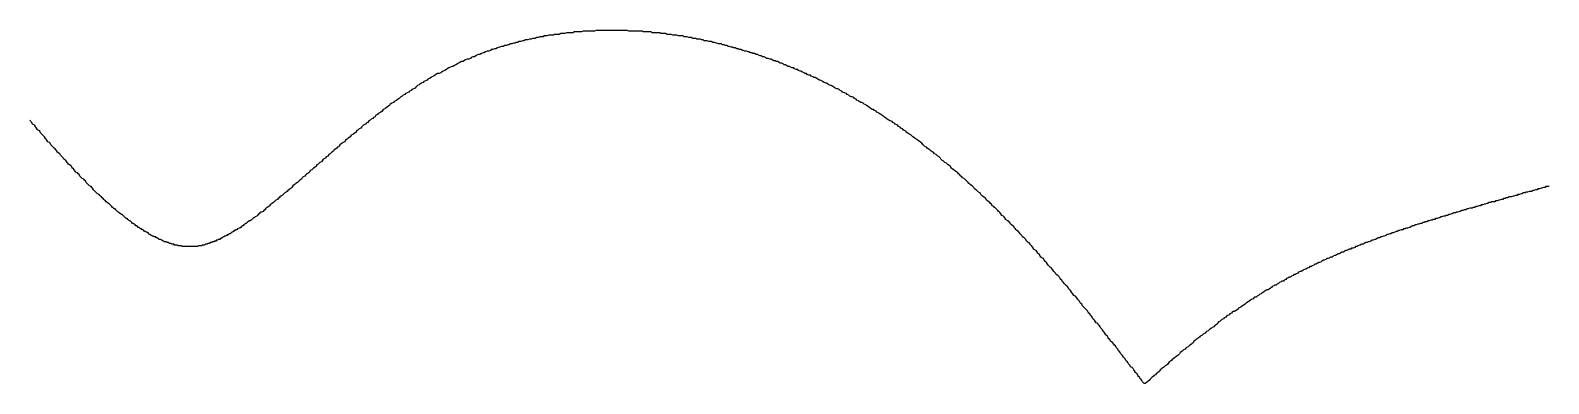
# Model space of a CAD drawing. Header units: millimetres. Extents: x 289 to 9778, y -894 to 6380.
# Drawn here: x 7125.34 to 7144.31, y 452.11 to 456.52 of the extents above; entities that cross this region are included whole.
import ezdxf

# ---------------------------------------------------------------- set-up
doc = ezdxf.new("R2010")
doc.units = ezdxf.units.MM

msp = doc.modelspace()

# ---------------------------------------------------------------- linework, layer by layer
msp.add_polyline3d([(7144.32, 454.568, 0), (7144.3, 454.568, 0), (7144.28, 454.568, 0), (7144.27, 454.558, 0), (7144.25, 454.558, 0), (7144.23, 454.548, 0), (7144.22, 454.548, 0), (7144.2, 454.538, 0), (7144.18, 454.538, 0), (7144.17, 454.528, 0), (7144.15, 454.528, 0), (7144.13, 454.518, 0), (7144.12, 454.518, 0), (7144.1, 454.508, 0), (7144.08, 454.508, 0), (7144.07, 454.508, 0), (7144.05, 454.498, 0), (7144.03, 454.498, 0), (7144.02, 454.488, 0), (7144, 454.488, 0), (7143.98, 454.478, 0), (7143.97, 454.478, 0), (7143.95, 454.468, 0), (7143.93, 454.468, 0), (7143.92, 454.458, 0), (7143.9, 454.458, 0), (7143.88, 454.448, 0), (7143.87, 454.448, 0), (7143.85, 454.438, 0), (7143.83, 454.438, 0), (7143.82, 454.438, 0), (7143.8, 454.428, 0), (7143.78, 454.428, 0), (7143.77, 454.418, 0), (7143.75, 454.418, 0), (7143.74, 454.408, 0), (7143.72, 454.408, 0), (7143.7, 454.398, 0), (7143.69, 454.398, 0), (7143.67, 454.388, 0), (7143.65, 454.388, 0), (7143.64, 454.378, 0), (7143.62, 454.378, 0), (7143.6, 454.378, 0), (7143.59, 454.368, 0), (7143.57, 454.368, 0), (7143.55, 454.358, 0), (7143.54, 454.358, 0), (7143.52, 454.348, 0), (7143.51, 454.348, 0), (7143.49, 454.338, 0), (7143.47, 454.338, 0), (7143.46, 454.328, 0), (7143.44, 454.328, 0), (7143.42, 454.318, 0), (7143.41, 454.318, 0), (7143.39, 454.308, 0), (7143.37, 454.308, 0), (7143.36, 454.298, 0), (7143.34, 454.298, 0), (7143.33, 454.298, 0), (7143.31, 454.288, 0), (7143.29, 454.288, 0), (7143.28, 454.278, 0), (7143.26, 454.278, 0), (7143.24, 454.268, 0), (7143.23, 454.268, 0), (7143.21, 454.258, 0), (7143.2, 454.258, 0), (7143.18, 454.248, 0), (7143.16, 454.248, 0), (7143.15, 454.238, 0), (7143.13, 454.238, 0), (7143.11, 454.228, 0), (7143.1, 454.228, 0), (7143.08, 454.218, 0), (7143.07, 454.218, 0), (7143.05, 454.208, 0), (7143.03, 454.208, 0), (7143.02, 454.198, 0), (7143, 454.198, 0), (7142.98, 454.188, 0), (7142.97, 454.188, 0), (7142.95, 454.178, 0), (7142.94, 454.178, 0), (7142.92, 454.168, 0), (7142.9, 454.168, 0), (7142.89, 454.158, 0), (7142.87, 454.158, 0), (7142.86, 454.148, 0), (7142.84, 454.148, 0), (7142.82, 454.138, 0), (7142.81, 454.138, 0), (7142.79, 454.128, 0), (7142.77, 454.128, 0), (7142.76, 454.118, 0), (7142.74, 454.118, 0), (7142.73, 454.108, 0), (7142.71, 454.108, 0), (7142.69, 454.098, 0), (7142.68, 454.098, 0), (7142.66, 454.088, 0), (7142.65, 454.088, 0), (7142.63, 454.078, 0), (7142.61, 454.078, 0), (7142.6, 454.068, 0), (7142.58, 454.058, 0), (7142.57, 454.058, 0), (7142.55, 454.048, 0), (7142.53, 454.048, 0), (7142.52, 454.038, 0), (7142.5, 454.038, 0), (7142.49, 454.028, 0), (7142.47, 454.028, 0), (7142.45, 454.018, 0), (7142.44, 454.018, 0), (7142.42, 454.008, 0), (7142.41, 454.008, 0), (7142.39, 453.998, 0), (7142.37, 453.988, 0), (7142.36, 453.988, 0), (7142.34, 453.978, 0), (7142.33, 453.978, 0), (7142.31, 453.968, 0), (7142.3, 453.968, 0), (7142.28, 453.958, 0), (7142.26, 453.948, 0), (7142.25, 453.948, 0), (7142.23, 453.938, 0), (7142.22, 453.938, 0), (7142.2, 453.928, 0), (7142.18, 453.928, 0), (7142.17, 453.918, 0), (7142.15, 453.908, 0), (7142.14, 453.908, 0), (7142.12, 453.898, 0), (7142.11, 453.898, 0), (7142.09, 453.888, 0), (7142.07, 453.878, 0), (7142.06, 453.878, 0), (7142.04, 453.868, 0), (7142.03, 453.868, 0), (7142.01, 453.858, 0), (7142, 453.848, 0), (7141.98, 453.848, 0), (7141.96, 453.838, 0), (7141.95, 453.838, 0), (7141.93, 453.828, 0), (7141.92, 453.818, 0), (7141.9, 453.818, 0), (7141.89, 453.808, 0), (7141.87, 453.798, 0), (7141.85, 453.798, 0), (7141.84, 453.788, 0), (7141.82, 453.788, 0), (7141.81, 453.778, 0), (7141.79, 453.768, 0), (7141.78, 453.768, 0), (7141.76, 453.758, 0), (7141.75, 453.748, 0), (7141.73, 453.748, 0), (7141.71, 453.738, 0), (7141.7, 453.728, 0), (7141.68, 453.728, 0), (7141.67, 453.718, 0), (7141.65, 453.708, 0), (7141.64, 453.708, 0), (7141.62, 453.698, 0), (7141.61, 453.688, 0), (7141.59, 453.688, 0), (7141.58, 453.678, 0), (7141.56, 453.668, 0), (7141.54, 453.668, 0), (7141.53, 453.658, 0), (7141.51, 453.648, 0), (7141.5, 453.648, 0), (7141.48, 453.638, 0), (7141.47, 453.628, 0), (7141.45, 453.618, 0), (7141.44, 453.618, 0), (7141.42, 453.608, 0), (7141.41, 453.598, 0), (7141.39, 453.598, 0), (7141.38, 453.588, 0), (7141.36, 453.578, 0), (7141.35, 453.568, 0), (7141.33, 453.568, 0), (7141.32, 453.558, 0), (7141.3, 453.548, 0), (7141.28, 453.538, 0), (7141.27, 453.538, 0), (7141.25, 453.528, 0), (7141.24, 453.518, 0), (7141.22, 453.508, 0), (7141.21, 453.508, 0), (7141.19, 453.498, 0), (7141.18, 453.488, 0), (7141.16, 453.478, 0), (7141.15, 453.468, 0), (7141.13, 453.468, 0), (7141.12, 453.458, 0), (7141.1, 453.448, 0), (7141.09, 453.438, 0), (7141.07, 453.438, 0), (7141.06, 453.428, 0), (7141.04, 453.418, 0), (7141.03, 453.408, 0), (7141.01, 453.398, 0), (7141, 453.388, 0), (7140.98, 453.388, 0), (7140.97, 453.378, 0), (7140.95, 453.368, 0), (7140.94, 453.358, 0), (7140.92, 453.348, 0), (7140.91, 453.338, 0), (7140.89, 453.338, 0), (7140.88, 453.328, 0), (7140.86, 453.318, 0), (7140.85, 453.308, 0), (7140.84, 453.298, 0), (7140.82, 453.288, 0), (7140.81, 453.278, 0), (7140.79, 453.278, 0), (7140.78, 453.268, 0), (7140.76, 453.258, 0), (7140.75, 453.248, 0), (7140.73, 453.238, 0), (7140.72, 453.228, 0), (7140.7, 453.218, 0), (7140.69, 453.208, 0), (7140.67, 453.198, 0), (7140.66, 453.188, 0), (7140.64, 453.188, 0), (7140.63, 453.178, 0), (7140.62, 453.168, 0), (7140.6, 453.158, 0), (7140.59, 453.148, 0), (7140.57, 453.138, 0), (7140.56, 453.128, 0), (7140.54, 453.118, 0), (7140.53, 453.108, 0), (7140.52, 453.098, 0), (7140.5, 453.088, 0), (7140.49, 453.078, 0), (7140.47, 453.068, 0), (7140.46, 453.058, 0), (7140.44, 453.048, 0), (7140.43, 453.038, 0), (7140.42, 453.028, 0), (7140.4, 453.018, 0), (7140.39, 453.008, 0), (7140.37, 453.008, 0), (7140.36, 452.998, 0), (7140.35, 452.988, 0), (7140.33, 452.978, 0), (7140.32, 452.968, 0), (7140.3, 452.958, 0), (7140.29, 452.948, 0), (7140.28, 452.938, 0), (7140.26, 452.928, 0), (7140.25, 452.918, 0), (7140.23, 452.908, 0), (7140.22, 452.898, 0), (7140.21, 452.888, 0), (7140.19, 452.878, 0), (7140.18, 452.868, 0), (7140.17, 452.848, 0), (7140.15, 452.838, 0), (7140.14, 452.828, 0), (7140.13, 452.818, 0), (7140.11, 452.808, 0), (7140.1, 452.798, 0), (7140.08, 452.788, 0), (7140.07, 452.778, 0), (7140.06, 452.768, 0), (7140.04, 452.758, 0), (7140.03, 452.748, 0), (7140.02, 452.738, 0), (7140, 452.728, 0), (7139.99, 452.718, 0), (7139.98, 452.708, 0), (7139.96, 452.698, 0), (7139.95, 452.688, 0), (7139.94, 452.678, 0), (7139.92, 452.668, 0), (7139.91, 452.658, 0), (7139.9, 452.648, 0), (7139.88, 452.638, 0), (7139.87, 452.618, 0), (7139.86, 452.608, 0), (7139.85, 452.598, 0), (7139.83, 452.588, 0), (7139.82, 452.578, 0), (7139.81, 452.568, 0), (7139.79, 452.558, 0), (7139.78, 452.548, 0), (7139.77, 452.538, 0), (7139.75, 452.528, 0), (7139.74, 452.518, 0), (7139.73, 452.508, 0), (7139.71, 452.498, 0), (7139.7, 452.478, 0), (7139.69, 452.468, 0), (7139.68, 452.458, 0), (7139.66, 452.448, 0), (7139.65, 452.438, 0), (7139.64, 452.428, 0), (7139.62, 452.418, 0), (7139.61, 452.408, 0), (7139.6, 452.398, 0), (7139.59, 452.388, 0), (7139.57, 452.378, 0), (7139.56, 452.358, 0), (7139.55, 452.348, 0), (7139.54, 452.338, 0), (7139.52, 452.328, 0), (7139.51, 452.318, 0), (7139.5, 452.308, 0), (7139.48, 452.298, 0), (7139.47, 452.288, 0), (7139.46, 452.278, 0), (7139.45, 452.258, 0), (7139.43, 452.248, 0), (7139.42, 452.238, 0), (7139.41, 452.228, 0), (7139.4, 452.218, 0), (7139.38, 452.208, 0), (7139.37, 452.198, 0), (7139.36, 452.188, 0), (7139.35, 452.178, 0), (7139.33, 452.158, 0), (7139.32, 452.148, 0), (7139.31, 452.138, 0), (7139.3, 452.128, 0), (7139.28, 452.118, 0), (7139.27, 452.108, 0), (7139.26, 452.108, 0), (7139.25, 452.118, 0), (7139.24, 452.128, 0), (7139.23, 452.148, 0), (7139.22, 452.158, 0), (7139.21, 452.168, 0), (7139.2, 452.188, 0), (7139.19, 452.198, 0), (7139.18, 452.208, 0), (7139.17, 452.228, 0), (7139.16, 452.238, 0), (7139.15, 452.248, 0), (7139.14, 452.268, 0), (7139.13, 452.278, 0), (7139.12, 452.298, 0), (7139.11, 452.308, 0), (7139.09, 452.318, 0), (7139.08, 452.338, 0), (7139.07, 452.348, 0), (7139.06, 452.358, 0), (7139.05, 452.378, 0), (7139.04, 452.388, 0), (7139.03, 452.398, 0), (7139.02, 452.418, 0), (7139.01, 452.428, 0), (7139, 452.438, 0), (7138.99, 452.458, 0), (7138.98, 452.468, 0), (7138.97, 452.478, 0), (7138.96, 452.498, 0), (7138.95, 452.508, 0), (7138.94, 452.518, 0), (7138.93, 452.538, 0), (7138.92, 452.548, 0), (7138.91, 452.558, 0), (7138.9, 452.578, 0), (7138.89, 452.588, 0), (7138.88, 452.598, 0), (7138.87, 452.618, 0), (7138.85, 452.628, 0), (7138.84, 452.638, 0), (7138.83, 452.658, 0), (7138.82, 452.668, 0), (7138.81, 452.678, 0), (7138.8, 452.698, 0), (7138.79, 452.708, 0), (7138.78, 452.718, 0), (7138.77, 452.738, 0), (7138.76, 452.748, 0), (7138.75, 452.758, 0), (7138.74, 452.778, 0), (7138.73, 452.788, 0), (7138.72, 452.798, 0), (7138.71, 452.818, 0), (7138.7, 452.828, 0), (7138.69, 452.838, 0), (7138.68, 452.858, 0), (7138.66, 452.868, 0), (7138.65, 452.878, 0), (7138.64, 452.898, 0), (7138.63, 452.908, 0), (7138.62, 452.918, 0), (7138.61, 452.938, 0), (7138.6, 452.948, 0), (7138.59, 452.958, 0), (7138.58, 452.978, 0), (7138.57, 452.988, 0), (7138.56, 452.998, 0), (7138.55, 453.018, 0), (7138.54, 453.028, 0), (7138.53, 453.038, 0), (7138.51, 453.058, 0), (7138.5, 453.068, 0), (7138.49, 453.078, 0), (7138.48, 453.098, 0), (7138.47, 453.108, 0), (7138.46, 453.118, 0), (7138.45, 453.138, 0), (7138.44, 453.148, 0), (7138.43, 453.158, 0), (7138.42, 453.178, 0), (7138.41, 453.188, 0), (7138.4, 453.198, 0), (7138.38, 453.208, 0), (7138.37, 453.228, 0), (7138.36, 453.238, 0), (7138.35, 453.248, 0), (7138.34, 453.268, 0), (7138.33, 453.278, 0), (7138.32, 453.288, 0), (7138.31, 453.308, 0), (7138.3, 453.318, 0), (7138.29, 453.328, 0), (7138.27, 453.348, 0), (7138.26, 453.358, 0), (7138.25, 453.368, 0), (7138.24, 453.378, 0), (7138.23, 453.398, 0), (7138.22, 453.408, 0), (7138.21, 453.418, 0), (7138.2, 453.438, 0), (7138.19, 453.448, 0), (7138.18, 453.458, 0), (7138.16, 453.468, 0), (7138.15, 453.488, 0), (7138.14, 453.498, 0), (7138.13, 453.508, 0), (7138.12, 453.528, 0), (7138.11, 453.538, 0), (7138.1, 453.548, 0), (7138.09, 453.558, 0), (7138.07, 453.578, 0), (7138.06, 453.588, 0), (7138.05, 453.598, 0), (7138.04, 453.618, 0), (7138.03, 453.628, 0), (7138.02, 453.638, 0), (7138.01, 453.648, 0), (7138, 453.668, 0), (7137.98, 453.678, 0), (7137.97, 453.688, 0), (7137.96, 453.698, 0), (7137.95, 453.718, 0), (7137.94, 453.728, 0), (7137.93, 453.738, 0), (7137.92, 453.758, 0), (7137.91, 453.768, 0), (7137.89, 453.778, 0), (7137.88, 453.788, 0), (7137.87, 453.808, 0), (7137.86, 453.818, 0), (7137.85, 453.828, 0), (7137.84, 453.838, 0), (7137.83, 453.858, 0), (7137.81, 453.868, 0), (7137.8, 453.878, 0), (7137.79, 453.888, 0), (7137.78, 453.908, 0), (7137.77, 453.918, 0), (7137.76, 453.928, 0), (7137.74, 453.938, 0), (7137.73, 453.958, 0), (7137.72, 453.968, 0), (7137.71, 453.978, 0), (7137.7, 453.988, 0), (7137.69, 454.008, 0), (7137.67, 454.018, 0), (7137.66, 454.028, 0), (7137.65, 454.038, 0), (7137.64, 454.048, 0), (7137.63, 454.068, 0), (7137.62, 454.078, 0), (7137.6, 454.088, 0), (7137.59, 454.098, 0), (7137.58, 454.118, 0), (7137.57, 454.128, 0), (7137.56, 454.138, 0), (7137.54, 454.148, 0), (7137.53, 454.158, 0), (7137.52, 454.178, 0), (7137.51, 454.188, 0), (7137.5, 454.198, 0), (7137.48, 454.208, 0), (7137.47, 454.228, 0), (7137.46, 454.238, 0), (7137.45, 454.248, 0), (7137.44, 454.258, 0), (7137.43, 454.268, 0), (7137.41, 454.288, 0), (7137.4, 454.298, 0), (7137.39, 454.308, 0), (7137.38, 454.318, 0), (7137.36, 454.328, 0), (7137.35, 454.348, 0), (7137.34, 454.358, 0), (7137.33, 454.368, 0), (7137.32, 454.378, 0), (7137.3, 454.388, 0), (7137.29, 454.398, 0), (7137.28, 454.418, 0), (7137.27, 454.428, 0), (7137.25, 454.438, 0), (7137.24, 454.448, 0), (7137.23, 454.458, 0), (7137.22, 454.468, 0), (7137.21, 454.488, 0), (7137.19, 454.498, 0), (7137.18, 454.508, 0), (7137.17, 454.518, 0), (7137.16, 454.528, 0), (7137.14, 454.538, 0), (7137.13, 454.558, 0), (7137.12, 454.568, 0), (7137.11, 454.578, 0), (7137.09, 454.588, 0), (7137.08, 454.598, 0), (7137.07, 454.608, 0), (7137.06, 454.618, 0), (7137.04, 454.638, 0), (7137.03, 454.648, 0), (7137.02, 454.658, 0), (7137.01, 454.668, 0), (7136.99, 454.678, 0), (7136.98, 454.688, 0), (7136.97, 454.698, 0), (7136.95, 454.718, 0), (7136.94, 454.728, 0), (7136.93, 454.738, 0), (7136.92, 454.748, 0), (7136.9, 454.758, 0), (7136.89, 454.768, 0), (7136.88, 454.778, 0), (7136.86, 454.788, 0), (7136.85, 454.798, 0), (7136.84, 454.818, 0), (7136.83, 454.828, 0), (7136.81, 454.838, 0), (7136.8, 454.848, 0), (7136.79, 454.858, 0), (7136.77, 454.868, 0), (7136.76, 454.878, 0), (7136.75, 454.888, 0), (7136.73, 454.898, 0), (7136.72, 454.908, 0), (7136.71, 454.928, 0), (7136.7, 454.938, 0), (7136.68, 454.948, 0), (7136.67, 454.958, 0), (7136.66, 454.968, 0), (7136.64, 454.978, 0), (7136.63, 454.988, 0), (7136.62, 454.998, 0), (7136.6, 455.008, 0), (7136.59, 455.018, 0), (7136.58, 455.028, 0), (7136.56, 455.038, 0), (7136.55, 455.048, 0), (7136.54, 455.058, 0), (7136.52, 455.068, 0), (7136.51, 455.078, 0), (7136.5, 455.088, 0), (7136.48, 455.108, 0), (7136.47, 455.118, 0), (7136.46, 455.128, 0), (7136.44, 455.138, 0), (7136.43, 455.148, 0), (7136.41, 455.158, 0), (7136.4, 455.168, 0), (7136.39, 455.178, 0), (7136.37, 455.188, 0), (7136.36, 455.198, 0), (7136.35, 455.208, 0), (7136.33, 455.218, 0), (7136.32, 455.228, 0), (7136.3, 455.238, 0), (7136.29, 455.248, 0), (7136.28, 455.258, 0), (7136.26, 455.268, 0), (7136.25, 455.278, 0), (7136.24, 455.288, 0), (7136.22, 455.298, 0), (7136.21, 455.308, 0), (7136.19, 455.318, 0), (7136.18, 455.328, 0), (7136.17, 455.338, 0), (7136.15, 455.348, 0), (7136.14, 455.358, 0), (7136.12, 455.368, 0), (7136.11, 455.378, 0), (7136.09, 455.388, 0), (7136.08, 455.388, 0), (7136.07, 455.398, 0), (7136.05, 455.408, 0), (7136.04, 455.418, 0), (7136.02, 455.428, 0), (7136.01, 455.438, 0), (7136, 455.448, 0), (7135.98, 455.458, 0), (7135.97, 455.468, 0), (7135.95, 455.478, 0), (7135.94, 455.488, 0), (7135.92, 455.498, 0), (7135.91, 455.508, 0), (7135.89, 455.518, 0), (7135.88, 455.528, 0), (7135.86, 455.528, 0), (7135.85, 455.538, 0), (7135.84, 455.548, 0), (7135.82, 455.558, 0), (7135.81, 455.568, 0), (7135.79, 455.578, 0), (7135.78, 455.588, 0), (7135.76, 455.598, 0), (7135.75, 455.608, 0), (7135.73, 455.618, 0), (7135.72, 455.618, 0), (7135.7, 455.628, 0), (7135.69, 455.638, 0), (7135.67, 455.648, 0), (7135.66, 455.658, 0), (7135.64, 455.668, 0), (7135.63, 455.678, 0), (7135.61, 455.688, 0), (7135.6, 455.688, 0), (7135.58, 455.698, 0), (7135.57, 455.708, 0), (7135.55, 455.718, 0), (7135.54, 455.728, 0), (7135.52, 455.738, 0), (7135.51, 455.738, 0), (7135.49, 455.748, 0), (7135.48, 455.758, 0), (7135.46, 455.768, 0), (7135.45, 455.778, 0), (7135.43, 455.788, 0), (7135.42, 455.788, 0), (7135.4, 455.798, 0), (7135.38, 455.808, 0), (7135.37, 455.818, 0), (7135.35, 455.828, 0), (7135.34, 455.828, 0), (7135.32, 455.838, 0), (7135.31, 455.848, 0), (7135.29, 455.858, 0), (7135.28, 455.858, 0), (7135.26, 455.868, 0), (7135.24, 455.878, 0), (7135.23, 455.888, 0), (7135.21, 455.898, 0), (7135.2, 455.898, 0), (7135.18, 455.908, 0), (7135.17, 455.918, 0), (7135.15, 455.928, 0), (7135.13, 455.928, 0), (7135.12, 455.938, 0), (7135.1, 455.948, 0), (7135.09, 455.958, 0), (7135.07, 455.958, 0), (7135.05, 455.968, 0), (7135.04, 455.978, 0), (7135.02, 455.978, 0), (7135.01, 455.988, 0), (7134.99, 455.998, 0), (7134.97, 456.008, 0), (7134.96, 456.008, 0), (7134.94, 456.018, 0), (7134.93, 456.028, 0), (7134.91, 456.028, 0), (7134.89, 456.038, 0), (7134.88, 456.048, 0), (7134.86, 456.048, 0), (7134.84, 456.058, 0), (7134.83, 456.068, 0), (7134.81, 456.068, 0), (7134.79, 456.078, 0), (7134.78, 456.088, 0), (7134.76, 456.088, 0), (7134.75, 456.098, 0), (7134.73, 456.108, 0), (7134.71, 456.108, 0), (7134.7, 456.118, 0), (7134.68, 456.128, 0), (7134.66, 456.128, 0), (7134.65, 456.138, 0), (7134.63, 456.138, 0), (7134.61, 456.148, 0), (7134.6, 456.158, 0), (7134.58, 456.158, 0), (7134.56, 456.168, 0), (7134.54, 456.168, 0), (7134.53, 456.178, 0), (7134.51, 456.188, 0), (7134.49, 456.188, 0), (7134.48, 456.198, 0), (7134.46, 456.198, 0), (7134.44, 456.208, 0), (7134.43, 456.218, 0), (7134.41, 456.218, 0), (7134.39, 456.228, 0), (7134.37, 456.228, 0), (7134.36, 456.238, 0), (7134.34, 456.238, 0), (7134.32, 456.248, 0), (7134.31, 456.248, 0), (7134.29, 456.258, 0), (7134.27, 456.258, 0), (7134.25, 456.268, 0), (7134.24, 456.268, 0), (7134.22, 456.278, 0), (7134.2, 456.278, 0), (7134.19, 456.288, 0), (7134.17, 456.288, 0), (7134.15, 456.298, 0), (7134.13, 456.298, 0), (7134.12, 456.308, 0), (7134.1, 456.308, 0), (7134.08, 456.318, 0), (7134.06, 456.318, 0), (7134.05, 456.328, 0), (7134.03, 456.328, 0), (7134.01, 456.338, 0), (7133.99, 456.338, 0), (7133.98, 456.348, 0), (7133.96, 456.348, 0), (7133.94, 456.348, 0), (7133.92, 456.358, 0), (7133.91, 456.358, 0), (7133.89, 456.368, 0), (7133.87, 456.368, 0), (7133.85, 456.378, 0), (7133.83, 456.378, 0), (7133.82, 456.378, 0), (7133.8, 456.388, 0), (7133.78, 456.388, 0), (7133.76, 456.388, 0), (7133.75, 456.398, 0), (7133.73, 456.398, 0), (7133.71, 456.408, 0), (7133.69, 456.408, 0), (7133.67, 456.408, 0), (7133.66, 456.418, 0), (7133.64, 456.418, 0), (7133.62, 456.418, 0), (7133.6, 456.428, 0), (7133.59, 456.428, 0), (7133.57, 456.428, 0), (7133.55, 456.438, 0), (7133.53, 456.438, 0), (7133.51, 456.438, 0), (7133.5, 456.448, 0), (7133.48, 456.448, 0), (7133.46, 456.448, 0), (7133.44, 456.448, 0), (7133.42, 456.458, 0), (7133.4, 456.458, 0), (7133.39, 456.458, 0), (7133.37, 456.458, 0), (7133.35, 456.468, 0), (7133.33, 456.468, 0), (7133.31, 456.468, 0), (7133.3, 456.468, 0), (7133.28, 456.478, 0), (7133.26, 456.478, 0), (7133.24, 456.478, 0), (7133.22, 456.478, 0), (7133.21, 456.488, 0), (7133.19, 456.488, 0), (7133.17, 456.488, 0), (7133.15, 456.488, 0), (7133.13, 456.488, 0), (7133.11, 456.488, 0), (7133.1, 456.498, 0), (7133.08, 456.498, 0), (7133.06, 456.498, 0), (7133.04, 456.498, 0), (7133.02, 456.498, 0), (7133, 456.498, 0), (7132.99, 456.508, 0), (7132.97, 456.508, 0), (7132.95, 456.508, 0), (7132.93, 456.508, 0), (7132.91, 456.508, 0), (7132.89, 456.508, 0), (7132.88, 456.508, 0), (7132.86, 456.508, 0), (7132.84, 456.508, 0), (7132.82, 456.508, 0), (7132.8, 456.518, 0), (7132.78, 456.518, 0), (7132.76, 456.518, 0), (7132.75, 456.518, 0), (7132.73, 456.518, 0), (7132.71, 456.518, 0), (7132.69, 456.518, 0), (7132.67, 456.518, 0), (7132.65, 456.518, 0), (7132.64, 456.518, 0), (7132.62, 456.518, 0), (7132.6, 456.518, 0), (7132.58, 456.518, 0), (7132.56, 456.518, 0), (7132.54, 456.518, 0), (7132.52, 456.518, 0), (7132.51, 456.518, 0), (7132.49, 456.518, 0), (7132.47, 456.518, 0), (7132.45, 456.518, 0), (7132.43, 456.518, 0), (7132.41, 456.518, 0), (7132.39, 456.508, 0), (7132.38, 456.508, 0), (7132.36, 456.508, 0), (7132.34, 456.508, 0), (7132.32, 456.508, 0), (7132.3, 456.508, 0), (7132.28, 456.508, 0), (7132.27, 456.508, 0), (7132.25, 456.508, 0), (7132.23, 456.498, 0), (7132.21, 456.498, 0), (7132.19, 456.498, 0), (7132.17, 456.498, 0), (7132.15, 456.498, 0), (7132.14, 456.498, 0), (7132.12, 456.488, 0), (7132.1, 456.488, 0), (7132.08, 456.488, 0), (7132.06, 456.488, 0), (7132.04, 456.488, 0), (7132.02, 456.478, 0), (7132.01, 456.478, 0), (7131.99, 456.478, 0), (7131.97, 456.478, 0), (7131.95, 456.468, 0), (7131.93, 456.468, 0), (7131.91, 456.468, 0), (7131.89, 456.468, 0), (7131.88, 456.458, 0), (7131.86, 456.458, 0), (7131.84, 456.458, 0), (7131.82, 456.458, 0), (7131.8, 456.448, 0), (7131.78, 456.448, 0), (7131.76, 456.448, 0), (7131.75, 456.438, 0), (7131.73, 456.438, 0), (7131.71, 456.438, 0), (7131.69, 456.428, 0), (7131.67, 456.428, 0), (7131.65, 456.418, 0), (7131.64, 456.418, 0), (7131.62, 456.418, 0), (7131.6, 456.408, 0), (7131.58, 456.408, 0), (7131.56, 456.398, 0), (7131.54, 456.398, 0), (7131.53, 456.398, 0), (7131.51, 456.388, 0), (7131.49, 456.388, 0), (7131.47, 456.378, 0), (7131.45, 456.378, 0), (7131.43, 456.368, 0), (7131.41, 456.368, 0), (7131.4, 456.358, 0), (7131.38, 456.358, 0), (7131.36, 456.348, 0), (7131.34, 456.348, 0), (7131.32, 456.338, 0), (7131.31, 456.338, 0), (7131.29, 456.328, 0), (7131.27, 456.328, 0), (7131.25, 456.318, 0), (7131.23, 456.318, 0), (7131.21, 456.308, 0), (7131.2, 456.308, 0), (7131.18, 456.298, 0), (7131.16, 456.288, 0), (7131.14, 456.288, 0), (7131.12, 456.278, 0), (7131.1, 456.278, 0), (7131.09, 456.268, 0), (7131.07, 456.258, 0), (7131.05, 456.258, 0), (7131.03, 456.248, 0), (7131.01, 456.238, 0), (7131, 456.238, 0), (7130.98, 456.228, 0), (7130.96, 456.218, 0), (7130.94, 456.218, 0), (7130.92, 456.208, 0), (7130.91, 456.198, 0), (7130.89, 456.188, 0), (7130.87, 456.188, 0), (7130.85, 456.178, 0), (7130.84, 456.168, 0), (7130.82, 456.158, 0), (7130.8, 456.158, 0), (7130.78, 456.148, 0), (7130.76, 456.138, 0), (7130.75, 456.128, 0), (7130.73, 456.128, 0), (7130.71, 456.118, 0), (7130.69, 456.108, 0), (7130.68, 456.098, 0), (7130.66, 456.088, 0), (7130.64, 456.078, 0), (7130.62, 456.068, 0), (7130.61, 456.068, 0), (7130.59, 456.058, 0), (7130.57, 456.048, 0), (7130.55, 456.038, 0), (7130.54, 456.028, 0), (7130.52, 456.018, 0), (7130.5, 456.008, 0), (7130.48, 455.998, 0), (7130.47, 455.988, 0), (7130.45, 455.978, 0), (7130.43, 455.978, 0), (7130.41, 455.968, 0), (7130.4, 455.958, 0), (7130.38, 455.948, 0), (7130.36, 455.938, 0), (7130.35, 455.928, 0), (7130.33, 455.918, 0), (7130.31, 455.908, 0), (7130.3, 455.898, 0), (7130.28, 455.888, 0), (7130.26, 455.878, 0), (7130.25, 455.868, 0), (7130.23, 455.858, 0), (7130.21, 455.848, 0), (7130.2, 455.838, 0), (7130.18, 455.828, 0), (7130.16, 455.808, 0), (7130.15, 455.798, 0), (7130.13, 455.788, 0), (7130.11, 455.778, 0), (7130.1, 455.768, 0), (7130.08, 455.758, 0), (7130.07, 455.748, 0), (7130.05, 455.738, 0), (7130.03, 455.728, 0), (7130.02, 455.718, 0), (7130, 455.708, 0), (7129.99, 455.698, 0), (7129.97, 455.688, 0), (7129.95, 455.668, 0), (7129.94, 455.658, 0), (7129.92, 455.648, 0), (7129.91, 455.638, 0), (7129.89, 455.628, 0), (7129.88, 455.618, 0), (7129.86, 455.608, 0), (7129.84, 455.598, 0), (7129.83, 455.578, 0), (7129.81, 455.568, 0), (7129.8, 455.558, 0), (7129.78, 455.548, 0), (7129.77, 455.538, 0), (7129.75, 455.528, 0), (7129.74, 455.508, 0), (7129.72, 455.498, 0), (7129.71, 455.488, 0), (7129.69, 455.478, 0), (7129.68, 455.468, 0), (7129.66, 455.458, 0), (7129.65, 455.438, 0), (7129.63, 455.428, 0), (7129.62, 455.418, 0), (7129.6, 455.408, 0), (7129.59, 455.398, 0), (7129.57, 455.388, 0), (7129.56, 455.368, 0), (7129.54, 455.358, 0), (7129.53, 455.348, 0), (7129.51, 455.338, 0), (7129.5, 455.328, 0), (7129.48, 455.308, 0), (7129.47, 455.298, 0), (7129.45, 455.288, 0), (7129.44, 455.278, 0), (7129.42, 455.268, 0), (7129.41, 455.248, 0), (7129.4, 455.238, 0), (7129.38, 455.228, 0), (7129.37, 455.218, 0), (7129.35, 455.208, 0), (7129.34, 455.188, 0), (7129.32, 455.178, 0), (7129.31, 455.168, 0), (7129.3, 455.158, 0), (7129.28, 455.148, 0), (7129.27, 455.128, 0), (7129.25, 455.118, 0), (7129.24, 455.108, 0), (7129.22, 455.098, 0), (7129.21, 455.088, 0), (7129.2, 455.068, 0), (7129.18, 455.058, 0), (7129.17, 455.048, 0), (7129.16, 455.038, 0), (7129.14, 455.028, 0), (7129.13, 455.008, 0), (7129.11, 454.998, 0), (7129.1, 454.988, 0), (7129.09, 454.978, 0), (7129.07, 454.968, 0), (7129.06, 454.948, 0), (7129.04, 454.938, 0), (7129.03, 454.928, 0), (7129.02, 454.918, 0), (7129, 454.908, 0), (7128.99, 454.888, 0), (7128.98, 454.878, 0), (7128.96, 454.868, 0), (7128.95, 454.858, 0), (7128.94, 454.848, 0), (7128.92, 454.838, 0), (7128.91, 454.818, 0), (7128.9, 454.808, 0), (7128.88, 454.798, 0), (7128.87, 454.788, 0), (7128.86, 454.778, 0), (7128.84, 454.768, 0), (7128.83, 454.748, 0), (7128.82, 454.738, 0), (7128.8, 454.728, 0), (7128.79, 454.718, 0), (7128.78, 454.708, 0), (7128.77, 454.698, 0), (7128.75, 454.688, 0), (7128.74, 454.678, 0), (7128.73, 454.658, 0), (7128.71, 454.648, 0), (7128.7, 454.638, 0), (7128.69, 454.628, 0), (7128.68, 454.618, 0), (7128.66, 454.608, 0), (7128.65, 454.598, 0), (7128.64, 454.588, 0), (7128.62, 454.578, 0), (7128.61, 454.558, 0), (7128.6, 454.548, 0), (7128.59, 454.538, 0), (7128.57, 454.528, 0), (7128.56, 454.518, 0), (7128.55, 454.508, 0), (7128.54, 454.498, 0), (7128.52, 454.488, 0), (7128.51, 454.478, 0), (7128.5, 454.468, 0), (7128.49, 454.458, 0), (7128.47, 454.448, 0), (7128.46, 454.438, 0), (7128.45, 454.428, 0), (7128.44, 454.418, 0), (7128.43, 454.408, 0), (7128.41, 454.398, 0), (7128.4, 454.388, 0), (7128.39, 454.378, 0), (7128.38, 454.368, 0), (7128.36, 454.358, 0), (7128.35, 454.348, 0), (7128.34, 454.338, 0), (7128.33, 454.328, 0), (7128.32, 454.318, 0), (7128.3, 454.308, 0), (7128.29, 454.298, 0), (7128.28, 454.288, 0), (7128.27, 454.278, 0), (7128.26, 454.268, 0), (7128.25, 454.258, 0), (7128.23, 454.248, 0), (7128.22, 454.248, 0), (7128.21, 454.238, 0), (7128.2, 454.228, 0), (7128.19, 454.218, 0), (7128.18, 454.208, 0), (7128.17, 454.198, 0), (7128.15, 454.188, 0), (7128.14, 454.178, 0), (7128.13, 454.178, 0), (7128.12, 454.168, 0), (7128.11, 454.158, 0), (7128.1, 454.148, 0), (7128.09, 454.138, 0), (7128.08, 454.138, 0), (7128.06, 454.128, 0), (7128.05, 454.118, 0), (7128.04, 454.108, 0), (7128.03, 454.108, 0), (7128.02, 454.098, 0), (7128.01, 454.088, 0), (7128, 454.078, 0), (7127.99, 454.078, 0), (7127.98, 454.068, 0), (7127.97, 454.058, 0), (7127.96, 454.048, 0), (7127.95, 454.048, 0), (7127.93, 454.038, 0), (7127.92, 454.028, 0), (7127.91, 454.028, 0), (7127.9, 454.018, 0), (7127.89, 454.018, 0), (7127.88, 454.008, 0), (7127.87, 453.998, 0), (7127.86, 453.998, 0), (7127.85, 453.988, 0), (7127.84, 453.978, 0), (7127.83, 453.978, 0), (7127.82, 453.968, 0), (7127.81, 453.968, 0), (7127.8, 453.958, 0), (7127.79, 453.958, 0), (7127.78, 453.948, 0), (7127.77, 453.948, 0), (7127.76, 453.938, 0), (7127.75, 453.938, 0), (7127.74, 453.928, 0), (7127.73, 453.928, 0), (7127.73, 453.918, 0), (7127.72, 453.918, 0), (7127.71, 453.908, 0), (7127.7, 453.908, 0), (7127.69, 453.908, 0), (7127.68, 453.898, 0), (7127.67, 453.898, 0), (7127.66, 453.888, 0), (7127.65, 453.888, 0), (7127.64, 453.888, 0), (7127.64, 453.878, 0), (7127.63, 453.878, 0), (7127.62, 453.878, 0), (7127.61, 453.868, 0), (7127.6, 453.868, 0), (7127.59, 453.868, 0), (7127.58, 453.858, 0), (7127.58, 453.858, 0), (7127.57, 453.858, 0), (7127.56, 453.858, 0), (7127.55, 453.848, 0), (7127.54, 453.848, 0), (7127.54, 453.848, 0), (7127.53, 453.848, 0), (7127.52, 453.838, 0), (7127.51, 453.838, 0), (7127.51, 453.838, 0), (7127.5, 453.838, 0), (7127.49, 453.838, 0), (7127.48, 453.828, 0), (7127.48, 453.828, 0), (7127.47, 453.828, 0), (7127.46, 453.828, 0), (7127.45, 453.828, 0), (7127.45, 453.828, 0), (7127.44, 453.828, 0), (7127.43, 453.818, 0), (7127.43, 453.818, 0), (7127.42, 453.818, 0), (7127.41, 453.818, 0), (7127.41, 453.818, 0), (7127.4, 453.818, 0), (7127.39, 453.818, 0), (7127.39, 453.818, 0), (7127.38, 453.818, 0), (7127.37, 453.818, 0), (7127.37, 453.818, 0), (7127.36, 453.818, 0), (7127.35, 453.818, 0), (7127.35, 453.818, 0), (7127.34, 453.818, 0), (7127.33, 453.818, 0), (7127.32, 453.818, 0), (7127.32, 453.818, 0), (7127.31, 453.818, 0), (7127.3, 453.818, 0), (7127.3, 453.818, 0), (7127.29, 453.818, 0), (7127.28, 453.818, 0), (7127.28, 453.818, 0), (7127.27, 453.818, 0), (7127.26, 453.818, 0), (7127.26, 453.818, 0), (7127.25, 453.818, 0), (7127.24, 453.818, 0), (7127.23, 453.828, 0), (7127.23, 453.828, 0), (7127.22, 453.828, 0), (7127.21, 453.828, 0), (7127.2, 453.828, 0), (7127.2, 453.828, 0), (7127.19, 453.828, 0), (7127.18, 453.838, 0), (7127.17, 453.838, 0), (7127.17, 453.838, 0), (7127.16, 453.838, 0), (7127.15, 453.838, 0), (7127.14, 453.838, 0), (7127.14, 453.848, 0), (7127.13, 453.848, 0), (7127.12, 453.848, 0), (7127.11, 453.848, 0), (7127.1, 453.858, 0), (7127.1, 453.858, 0), (7127.09, 453.858, 0), (7127.08, 453.858, 0), (7127.07, 453.868, 0), (7127.06, 453.868, 0), (7127.06, 453.868, 0), (7127.05, 453.868, 0), (7127.04, 453.878, 0), (7127.03, 453.878, 0), (7127.02, 453.878, 0), (7127.01, 453.888, 0), (7127, 453.888, 0), (7127, 453.888, 0), (7126.99, 453.898, 0), (7126.98, 453.898, 0), (7126.97, 453.908, 0), (7126.96, 453.908, 0), (7126.95, 453.908, 0), (7126.94, 453.918, 0), (7126.93, 453.918, 0), (7126.93, 453.928, 0), (7126.92, 453.928, 0), (7126.91, 453.938, 0), (7126.9, 453.938, 0), (7126.89, 453.938, 0), (7126.88, 453.948, 0), (7126.87, 453.948, 0), (7126.86, 453.958, 0), (7126.85, 453.958, 0), (7126.84, 453.968, 0), (7126.83, 453.968, 0), (7126.82, 453.978, 0), (7126.82, 453.988, 0), (7126.81, 453.988, 0), (7126.8, 453.998, 0), (7126.79, 453.998, 0), (7126.78, 454.008, 0), (7126.77, 454.008, 0), (7126.76, 454.018, 0), (7126.75, 454.028, 0), (7126.74, 454.028, 0), (7126.73, 454.038, 0), (7126.72, 454.038, 0), (7126.71, 454.048, 0), (7126.7, 454.058, 0), (7126.69, 454.058, 0), (7126.68, 454.068, 0), (7126.67, 454.078, 0), (7126.66, 454.078, 0), (7126.65, 454.088, 0), (7126.64, 454.098, 0), (7126.63, 454.108, 0), (7126.62, 454.108, 0), (7126.61, 454.118, 0), (7126.6, 454.128, 0), (7126.59, 454.138, 0), (7126.58, 454.138, 0), (7126.57, 454.148, 0), (7126.56, 454.158, 0), (7126.55, 454.168, 0), (7126.54, 454.168, 0), (7126.53, 454.178, 0), (7126.52, 454.188, 0), (7126.51, 454.198, 0), (7126.5, 454.208, 0), (7126.49, 454.218, 0), (7126.48, 454.218, 0), (7126.47, 454.228, 0), (7126.45, 454.238, 0), (7126.44, 454.248, 0), (7126.43, 454.258, 0), (7126.42, 454.268, 0), (7126.41, 454.278, 0), (7126.4, 454.288, 0), (7126.39, 454.288, 0), (7126.38, 454.298, 0), (7126.37, 454.308, 0), (7126.36, 454.318, 0), (7126.35, 454.328, 0), (7126.34, 454.338, 0), (7126.33, 454.348, 0), (7126.32, 454.358, 0), (7126.3, 454.368, 0), (7126.29, 454.378, 0), (7126.28, 454.388, 0), (7126.27, 454.398, 0), (7126.26, 454.408, 0), (7126.25, 454.418, 0), (7126.24, 454.428, 0), (7126.23, 454.438, 0), (7126.22, 454.448, 0), (7126.21, 454.458, 0), (7126.2, 454.468, 0), (7126.18, 454.478, 0), (7126.17, 454.488, 0), (7126.16, 454.498, 0), (7126.15, 454.508, 0), (7126.14, 454.518, 0), (7126.13, 454.528, 0), (7126.12, 454.548, 0), (7126.11, 454.558, 0), (7126.1, 454.568, 0), (7126.08, 454.578, 0), (7126.07, 454.588, 0), (7126.06, 454.598, 0), (7126.05, 454.608, 0), (7126.04, 454.618, 0), (7126.03, 454.638, 0), (7126.02, 454.648, 0), (7126.01, 454.658, 0), (7125.99, 454.668, 0), (7125.98, 454.678, 0), (7125.97, 454.688, 0), (7125.96, 454.698, 0), (7125.95, 454.718, 0), (7125.94, 454.728, 0), (7125.93, 454.738, 0), (7125.91, 454.748, 0), (7125.9, 454.758, 0), (7125.89, 454.778, 0), (7125.88, 454.788, 0), (7125.87, 454.798, 0), (7125.86, 454.808, 0), (7125.85, 454.828, 0), (7125.83, 454.838, 0), (7125.82, 454.848, 0), (7125.81, 454.858, 0), (7125.8, 454.868, 0), (7125.79, 454.888, 0), (7125.78, 454.898, 0), (7125.76, 454.908, 0), (7125.75, 454.928, 0), (7125.74, 454.938, 0), (7125.73, 454.948, 0), (7125.72, 454.958, 0), (7125.71, 454.978, 0), (7125.69, 454.988, 0), (7125.68, 454.998, 0), (7125.67, 455.018, 0), (7125.66, 455.028, 0), (7125.65, 455.038, 0), (7125.64, 455.048, 0), (7125.62, 455.068, 0), (7125.61, 455.078, 0), (7125.6, 455.088, 0), (7125.59, 455.108, 0), (7125.58, 455.118, 0), (7125.56, 455.128, 0), (7125.55, 455.148, 0), (7125.54, 455.158, 0), (7125.53, 455.168, 0), (7125.52, 455.188, 0), (7125.51, 455.198, 0), (7125.49, 455.218, 0), (7125.48, 455.228, 0), (7125.47, 455.238, 0), (7125.46, 455.258, 0), (7125.45, 455.268, 0), (7125.43, 455.278, 0), (7125.42, 455.298, 0), (7125.41, 455.308, 0), (7125.4, 455.328, 0), (7125.39, 455.338, 0), (7125.37, 455.348, 0), (7125.36, 455.368, 0), (7125.35, 455.378, 0), (7125.34, 455.398, 0)])

doc.saveas('drawing.dxf')
